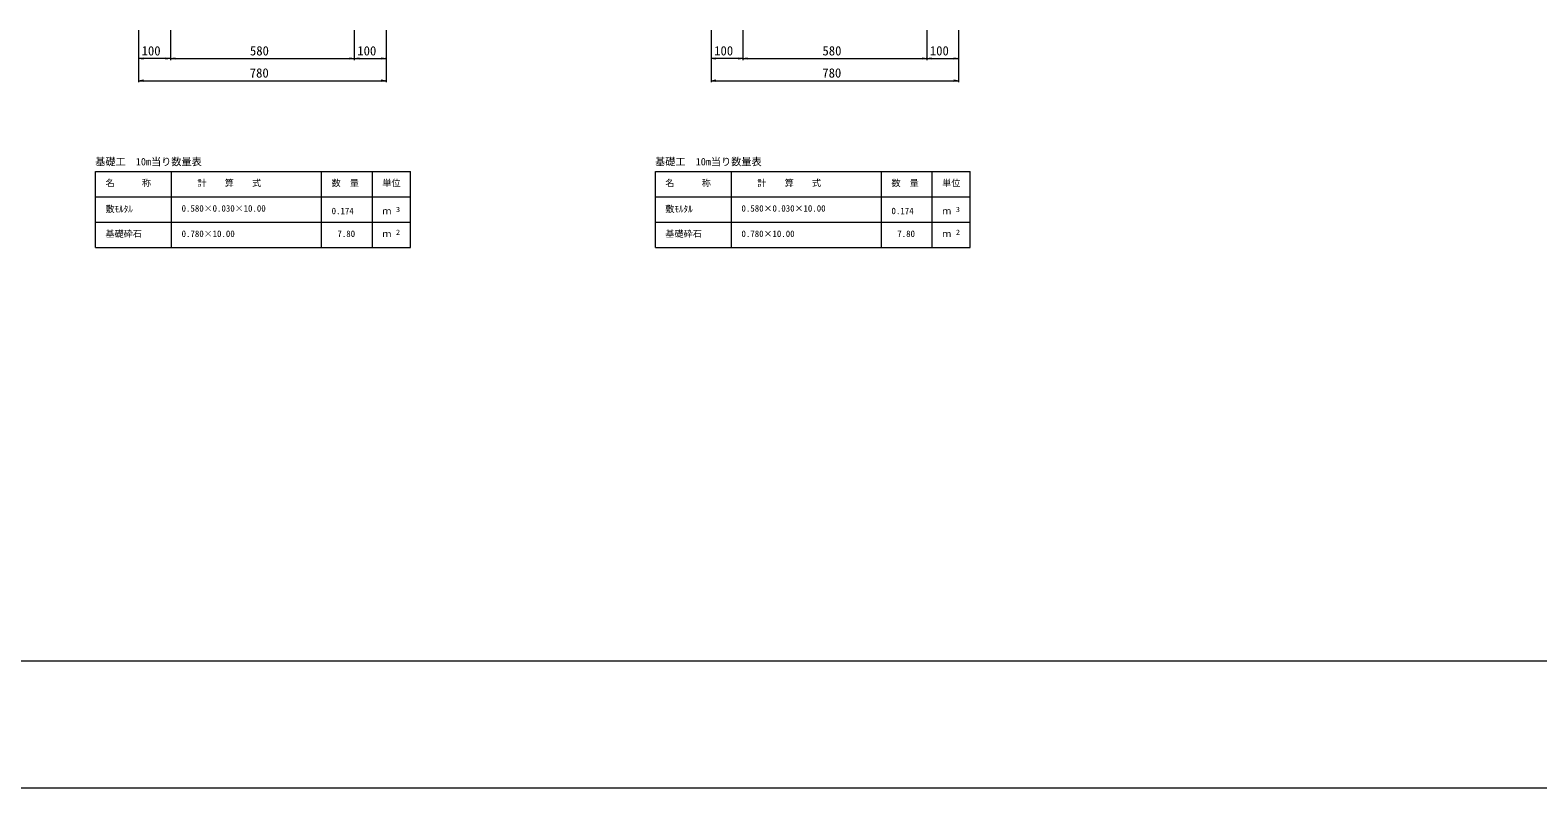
# Model space of a CAD drawing. Units: millimetres on the paper. Extents: x 0 to 841, y 0 to 594.
# Drawn here: x 182.8 to 420.5, y 0 to 119.5 of the extents above; entities that cross this region are included whole.
import ezdxf
from ezdxf.enums import TextEntityAlignment as Align

# ---------------------------------------------------------------- set-up
doc = ezdxf.new("R2010")
doc.units = ezdxf.units.MM
for name, color, linetype, lineweight in [('D-STR-DIM（寸法）', 7, 'Continuous', 18), ('D-STR-HTXT（旗揚げ）', 4, 'Continuous', 18), ('D-TTL(外枠）', 2, 'Continuous', 18), ('DEFPOINTS_2', 8, 'Continuous', 18)]:
    doc.layers.add(name, color=color, linetype=linetype, lineweight=lineweight)
doc.layers.add('D-STR-TXT（文字）', color=7, linetype='Continuous')
doc.styles.add('ＭＳ ゴシック', font='')
doc.styles.get('ＭＳ ゴシック').set_extended_font_data('MS Gothic')

msp = doc.modelspace()

# ---------------------------------------------------------------- linework, layer by layer
at = {"layer": 'D-STR-DIM（寸法）'}
for p, q in [((199.938, 119.532), (199.938, 111.306)), ((199.938, 119.532), (199.938, 114.801)), ((204.938, 119.532), (204.938, 114.801)), ((204.938, 119.532), (204.938, 114.801)), ((233.938, 119.532), (233.938, 114.801)), ((233.938, 119.532), (233.938, 114.801)), ((238.938, 119.532), (238.938, 111.306)), ((238.938, 119.532), (238.938, 114.801)), ((290.189, 119.532), (290.189, 111.306)), ((290.189, 119.532), (290.189, 114.801)), ((295.189, 119.532), (295.189, 114.801)), ((295.189, 119.532), (295.189, 114.801)), ((324.189, 119.532), (324.189, 114.801)), ((324.189, 119.532), (324.189, 114.801)), ((329.189, 119.532), (329.189, 111.306)), ((329.189, 119.532), (329.189, 114.801)), ((199.938, 115.051), (200.688, 115.176)), ((199.938, 115.051), (200.038, 115.051)), ((200.688, 114.926), (199.938, 115.051)), ((204.838, 115.051), (200.038, 115.051)), ((204.188, 115.176), (204.938, 115.051)), ((204.938, 115.051), (204.188, 114.926)), ((204.938, 115.051), (204.838, 115.051)), ((204.938, 115.051), (205.688, 115.176)), ((204.938, 115.051), (205.038, 115.051)), ((205.688, 114.926), (204.938, 115.051)), ((205.038, 115.051), (233.838, 115.051)), ((233.188, 115.176), (233.938, 115.051)), ((233.938, 115.051), (233.188, 114.926)), ((233.938, 115.051), (233.838, 115.051)), ((233.938, 115.051), (234.688, 115.176)), ((233.938, 115.051), (234.038, 115.051)), ((234.688, 114.926), (233.938, 115.051)), ((234.038, 115.051), (238.838, 115.051)), ((238.188, 115.176), (238.938, 115.051)), ((238.938, 115.051), (238.188, 114.926)), ((238.938, 115.051), (238.838, 115.051)), ((290.189, 115.051), (290.939, 115.176)), ((290.189, 115.051), (290.289, 115.051)), ((290.939, 114.926), (290.189, 115.051)), ((295.089, 115.051), (290.289, 115.051)), ((294.439, 115.176), (295.189, 115.051)), ((295.189, 115.051), (294.439, 114.926)), ((295.189, 115.051), (295.089, 115.051)), ((295.189, 115.051), (295.939, 115.176)), ((295.189, 115.051), (295.289, 115.051)), ((295.939, 114.926), (295.189, 115.051)), ((295.289, 115.051), (324.089, 115.051)), ((323.439, 115.176), (324.189, 115.051)), ((324.189, 115.051), (323.439, 114.926)), ((324.189, 115.051), (324.089, 115.051)), ((324.189, 115.051), (324.939, 115.176)), ((324.189, 115.051), (324.289, 115.051)), ((324.939, 114.926), (324.189, 115.051)), ((324.289, 115.051), (329.089, 115.051)), ((328.439, 115.176), (329.189, 115.051)), ((329.189, 115.051), (328.439, 114.926)), ((329.189, 115.051), (329.089, 115.051)), ((199.938, 111.556), (200.688, 111.681)), ((199.938, 111.556), (200.038, 111.556)), ((200.688, 111.431), (199.938, 111.556)), ((200.038, 111.556), (238.838, 111.556)), ((238.188, 111.681), (238.938, 111.556)), ((238.938, 111.556), (238.188, 111.431)), ((238.938, 111.556), (238.838, 111.556)), ((290.189, 111.556), (290.939, 111.681)), ((290.189, 111.556), (290.289, 111.556)), ((290.939, 111.431), (290.189, 111.556)), ((290.289, 111.556), (329.089, 111.556)), ((328.439, 111.681), (329.189, 111.556)), ((329.189, 111.556), (328.439, 111.431)), ((329.189, 111.556), (329.089, 111.556))]:
    msp.add_line(p, q, dxfattribs=at)
at = {"layer": 'D-STR-HTXT（旗揚げ）'}
for p, q in [((193.145, 97.23), (242.785, 97.23)), ((193.145, 85.23), (193.145, 97.23)), ((205.145, 85.23), (205.145, 97.23)), ((228.785, 85.23), (228.785, 97.23)), ((236.785, 85.23), (236.785, 97.23)), ((236.785, 85.23), (236.785, 97.23)), ((242.785, 85.23), (242.785, 97.23)), ((281.397, 97.23), (331.036, 97.23)), ((281.397, 85.23), (281.397, 97.23)), ((293.397, 85.23), (293.397, 97.23)), ((317.036, 85.23), (317.036, 97.23)), ((325.036, 85.23), (325.036, 97.23)), ((325.036, 85.23), (325.036, 97.23)), ((331.036, 85.23), (331.036, 97.23)), ((193.145, 93.23), (242.785, 93.23)), ((281.397, 93.23), (331.036, 93.23)), ((193.145, 89.23), (242.785, 89.23)), ((281.397, 89.23), (331.036, 89.23)), ((193.145, 85.23), (242.785, 85.23)), ((281.397, 85.23), (331.036, 85.23))]:
    msp.add_line(p, q, dxfattribs=at)
at = {"layer": 'D-TTL(外枠）'}
msp.add_line((820, 20), (25, 20), dxfattribs=at)
at = {"layer": 'DEFPOINTS_2'}
msp.add_line((0, 0), (840, 0), dxfattribs=at)

# ---------------------------------------------------------------- texts
at = {"layer": 'D-STR-DIM（寸法）', "style": 'ＭＳ ゴシック'}
for s, p in [('100', (200.413, 115.101)), ('580', (217.484, 115.101)), ('100', (234.413, 115.101)), ('100', (290.664, 115.101)), ('580', (307.735, 115.101)), ('100', (324.664, 115.101)), ('780', (217.458, 111.606)), ('780', (307.709, 111.606))]:
    msp.add_text(s, height=1.466, dxfattribs=at).set_placement(p, align=Align.BOTTOM_LEFT)
at = {"layer": 'D-STR-TXT（文字）', "style": 'ＭＳ ゴシック'}
for s, height, p in [('基礎工\u300010m当り数量表', 1.173, (193.102, 97.84)), ('基礎工\u300010m当り数量表', 1.173, (281.353, 97.84)), ('名\u3000\u3000\u3000称', 1.026, (194.714, 94.591)), ('計\u3000\u3000算\u3000\u3000式', 1.026, (209.211, 94.591)), ('数\u3000量', 1.026, (230.354, 94.591)), ('単位', 1.026, (238.354, 94.591)), ('名\u3000\u3000\u3000称', 1.026, (282.966, 94.591)), ('計\u3000\u3000算\u3000\u3000式', 1.026, (297.462, 94.591)), ('数\u3000量', 1.026, (318.605, 94.591)), ('単位', 1.026, (326.605, 94.591)), ('敷ﾓﾙﾀﾙ', 1.026, (194.714, 90.485)), ('0.580×0.030×10.00', 1.026, (206.714, 90.591)), ('0.174', 1.026, (230.365, 90.191)), ('ｍ', 1.026, (238.354, 90.191)), ('3', 0.821, (240.515, 90.593)), ('敷ﾓﾙﾀﾙ', 1.026, (282.966, 90.485)), ('0.580×0.030×10.00', 1.026, (294.966, 90.591)), ('0.174', 1.026, (318.616, 90.191)), ('ｍ', 1.026, (326.605, 90.191)), ('3', 0.821, (328.766, 90.593)), ('基礎砕石', 1.026, (194.714, 86.591)), ('2', 0.821, (240.515, 86.993)), ('基礎砕石', 1.026, (282.966, 86.591)), ('2', 0.821, (328.766, 86.993)), ('0.780×10.00', 1.026, (206.714, 86.591)), ('7.80', 1.026, (231.274, 86.591)), ('ｍ', 1.026, (238.354, 86.591)), ('0.780×10.00', 1.026, (294.966, 86.591)), ('7.80', 1.026, (319.525, 86.591)), ('ｍ', 1.026, (326.605, 86.591))]:
    msp.add_text(s, height=height, dxfattribs=at).set_placement(p, align=Align.BOTTOM_LEFT)

doc.saveas('drawing.dxf')
